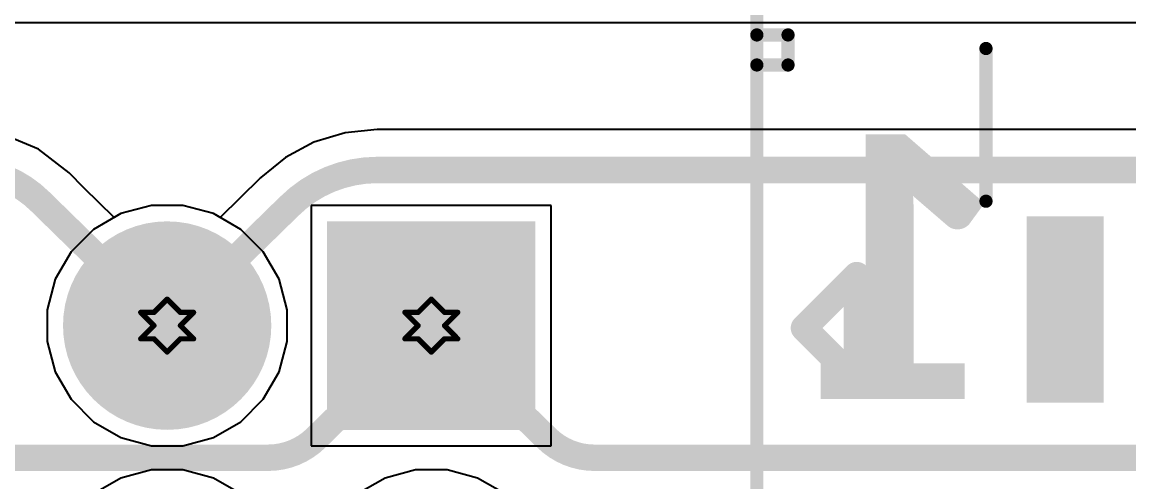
# Model space of a CAD drawing. Header units: inches. Extents: x -0.1 to 10.2, y 0 to 6.5.
# Drawn here: x 2.2648 to 2.6837, y 2.6562 to 2.8301 of the extents above; entities that cross this region are included whole.
import ezdxf

# ---------------------------------------------------------------- set-up
doc = ezdxf.new("R2010")
doc.units = ezdxf.units.IN
doc.header["$MEASUREMENT"] = 0
for name, color, linetype in [('Bottom Layer', 5, 'Continuous'), ('Bottom Overlay', 54, 'Continuous'), ('Bottom Solder', 6, 'Continuous'), ('Drill Drawing', 1, 'Continuous'), ('Multi-Layer', 9, 'Continuous'), ('Pad Holes', 156, 'Continuous'), ('Top Layer', 1, 'Continuous'), ('Top Overlay', 2, 'Continuous'), ('Top Paste', 8, 'Continuous'), ('Top Solder', 216, 'Continuous')]:
    doc.layers.add(name, color=color, linetype=linetype)
doc.styles.add('Calibri_Bold', font='', dxfattribs={"height": 0.2})
doc.styles.get('Calibri_Bold').set_extended_font_data('Calibri', bold=True)

# ---------------------------------------------------------------- blocks, each defined once
blk = doc.blocks.new('SOIC_16_300____11')
at = {"layer": 'Top Layer'}
for points in [[(-0.22441, 0.18681), (-0.15945, 0.18681), (-0.15945, 0.16319), (-0.22441, 0.16319)], [(0.15945, 0.18681), (0.22441, 0.18681), (0.22441, 0.16319), (0.15945, 0.16319)], [(-0.22441, 0.13681), (-0.15945, 0.13681), (-0.15945, 0.11319), (-0.22441, 0.11319)], [(0.15945, 0.13681), (0.22441, 0.13681), (0.22441, 0.11319), (0.15945, 0.11319)], [(-0.22441, 0.08681), (-0.15945, 0.08681), (-0.15945, 0.06319), (-0.22441, 0.06319)], [(0.15945, 0.08681), (0.22441, 0.08681), (0.22441, 0.06319), (0.15945, 0.06319)], [(-0.22441, 0.03681), (-0.15945, 0.03681), (-0.15945, 0.01319), (-0.22441, 0.01319)], [(0.15945, 0.03681), (0.22441, 0.03681), (0.22441, 0.01319), (0.15945, 0.01319)], [(-0.22441, -0.01319), (-0.15945, -0.01319), (-0.15945, -0.03681), (-0.22441, -0.03681)], [(0.15945, -0.01319), (0.22441, -0.01319), (0.22441, -0.03681), (0.15945, -0.03681)], [(-0.22441, -0.06319), (-0.15945, -0.06319), (-0.15945, -0.08681), (-0.22441, -0.08681)], [(0.15945, -0.06319), (0.22441, -0.06319), (0.22441, -0.08681), (0.15945, -0.08681)], [(-0.22441, -0.11319), (-0.15945, -0.11319), (-0.15945, -0.13681), (-0.22441, -0.13681)], [(0.15945, -0.11319), (0.22441, -0.11319), (0.22441, -0.13681), (0.15945, -0.13681)], [(-0.22441, -0.16319), (-0.15945, -0.16319), (-0.15945, -0.18681), (-0.22441, -0.18681)], [(0.15945, -0.16319), (0.22441, -0.16319), (0.22441, -0.18681), (0.15945, -0.18681)]]:
    blk.add_hatch(color=1, dxfattribs=at).paths.add_polyline_path(points)
at = {"layer": 'Top Overlay'}
blk.add_hatch(color=2, dxfattribs=at).paths.add_polyline_path([(-0.156, 0.16201), (-0.142, 0.16201), (-0.142, 0.18801), (-0.156, 0.18801)])
at = {"layer": 'Top Paste'}
for points in [[(-0.22441, 0.18681), (-0.15945, 0.18681), (-0.15945, 0.16319), (-0.22441, 0.16319)], [(0.15945, 0.18681), (0.22441, 0.18681), (0.22441, 0.16319), (0.15945, 0.16319)], [(-0.22441, 0.13681), (-0.15945, 0.13681), (-0.15945, 0.11319), (-0.22441, 0.11319)], [(0.15945, 0.13681), (0.22441, 0.13681), (0.22441, 0.11319), (0.15945, 0.11319)], [(-0.22441, 0.08681), (-0.15945, 0.08681), (-0.15945, 0.06319), (-0.22441, 0.06319)], [(0.15945, 0.08681), (0.22441, 0.08681), (0.22441, 0.06319), (0.15945, 0.06319)], [(-0.22441, 0.03681), (-0.15945, 0.03681), (-0.15945, 0.01319), (-0.22441, 0.01319)], [(0.15945, 0.03681), (0.22441, 0.03681), (0.22441, 0.01319), (0.15945, 0.01319)], [(-0.22441, -0.01319), (-0.15945, -0.01319), (-0.15945, -0.03681), (-0.22441, -0.03681)], [(0.15945, -0.01319), (0.22441, -0.01319), (0.22441, -0.03681), (0.15945, -0.03681)], [(-0.22441, -0.06319), (-0.15945, -0.06319), (-0.15945, -0.08681), (-0.22441, -0.08681)], [(0.15945, -0.06319), (0.22441, -0.06319), (0.22441, -0.08681), (0.15945, -0.08681)], [(-0.22441, -0.11319), (-0.15945, -0.11319), (-0.15945, -0.13681), (-0.22441, -0.13681)], [(0.15945, -0.11319), (0.22441, -0.11319), (0.22441, -0.13681), (0.15945, -0.13681)], [(-0.22441, -0.16319), (-0.15945, -0.16319), (-0.15945, -0.18681), (-0.22441, -0.18681)], [(0.15945, -0.16319), (0.22441, -0.16319), (0.22441, -0.18681), (0.15945, -0.18681)]]:
    blk.add_hatch(color=8, dxfattribs=at).paths.add_polyline_path(points)
at = {"layer": 'Top Solder'}
for points in [[(-0.22717, 0.18957), (-0.15669, 0.18957), (-0.15669, 0.16043), (-0.22717, 0.16043)], [(0.15669, 0.18957), (0.22717, 0.18957), (0.22717, 0.16043), (0.15669, 0.16043)], [(-0.22717, 0.13957), (-0.15669, 0.13957), (-0.15669, 0.11043), (-0.22717, 0.11043)], [(0.15669, 0.13957), (0.22717, 0.13957), (0.22717, 0.11043), (0.15669, 0.11043)], [(-0.22717, 0.08957), (-0.15669, 0.08957), (-0.15669, 0.06043), (-0.22717, 0.06043)], [(0.15669, 0.08957), (0.22717, 0.08957), (0.22717, 0.06043), (0.15669, 0.06043)], [(-0.22717, 0.03957), (-0.15669, 0.03957), (-0.15669, 0.01043), (-0.22717, 0.01043)], [(0.15669, 0.03957), (0.22717, 0.03957), (0.22717, 0.01043), (0.15669, 0.01043)], [(-0.22717, -0.01043), (-0.15669, -0.01043), (-0.15669, -0.03957), (-0.22717, -0.03957)], [(0.15669, -0.01043), (0.22717, -0.01043), (0.22717, -0.03957), (0.15669, -0.03957)], [(-0.22717, -0.06043), (-0.15669, -0.06043), (-0.15669, -0.08957), (-0.22717, -0.08957)], [(0.15669, -0.06043), (0.22717, -0.06043), (0.22717, -0.08957), (0.15669, -0.08957)], [(-0.22717, -0.11043), (-0.15669, -0.11043), (-0.15669, -0.13957), (-0.22717, -0.13957)], [(0.15669, -0.11043), (0.22717, -0.11043), (0.22717, -0.13957), (0.15669, -0.13957)], [(-0.22717, -0.16043), (-0.15669, -0.16043), (-0.15669, -0.18957), (-0.22717, -0.18957)], [(0.15669, -0.16043), (0.22717, -0.16043), (0.22717, -0.18957), (0.15669, -0.18957)]]:
    blk.add_hatch(color=216, dxfattribs=at).paths.add_polyline_path(points)
at = {"layer": 'Top Overlay'}
for points in [[(-0.2363, 0.171, 0.00787, 0.00787, 0), (-0.2363, 0.181, 0.00787, 0.00787, 0)], [(-0.2313, 0.176, 0.00787, 0.00787, 0), (-0.2363, 0.181, 0.00787, 0.00787, 0)], [(-0.2363, 0.171, 0.00787, 0.00787, 0), (-0.2313, 0.176, 0.00787, 0.00787, 0)]]:
    blk.add_lwpolyline(points, format="xyseb", dxfattribs=at)
for points in [[(-0.23827, 0.181, 0.00394, 0.00394, 1), (-0.23433, 0.181, 0.00394, 0.00394, 1)], [(-0.23827, 0.181, 0.00394, 0.00394, 1), (-0.23433, 0.181, 0.00394, 0.00394, 1)], [(-0.23327, 0.176, 0.00394, 0.00394, 1), (-0.22933, 0.176, 0.00394, 0.00394, 1)], [(-0.23327, 0.176, 0.00394, 0.00394, 1), (-0.22933, 0.176, 0.00394, 0.00394, 1)], [(-0.23827, 0.171, 0.00394, 0.00394, 1), (-0.23433, 0.171, 0.00394, 0.00394, 1)], [(-0.23827, 0.171, 0.00394, 0.00394, 1), (-0.23433, 0.171, 0.00394, 0.00394, 1)]]:
    blk.add_lwpolyline(points, format="xyseb", close=True, dxfattribs=at)
blk = doc.blocks.new('X9555WV_2_12_6TV01_B_55')
at = {"layer": 'Bottom Layer'}
blk.add_hatch(color=5, dxfattribs=at).paths.add_polyline_path([(-0.51457, 0.08543), (-0.51457, 0.01456), (-0.58544, 0.01456), (-0.58544, 0.08543)])
h = blk.add_hatch(color=5, dxfattribs=at)
edge = h.paths.add_edge_path()
edge.add_arc((-0.55, -0.05), 0.03543, 0, 360)
at = {"layer": 'Bottom Solder'}
blk.add_hatch(color=6, dxfattribs=at).paths.add_polyline_path([(-0.51057, 0.08943), (-0.51057, 0.01056), (-0.58944, 0.01056), (-0.58944, 0.08943)])
h = blk.add_hatch(color=6, dxfattribs=at)
edge = h.paths.add_edge_path()
edge.add_arc((-0.55, -0.05), 0.03943, 0, 360)
at = {"layer": 'Multi-Layer'}
blk.add_hatch(color=9, dxfattribs=at).paths.add_polyline_path([(-0.51457, 0.08543), (-0.51457, 0.01456), (-0.58544, 0.01456), (-0.58544, 0.08543)])
h = blk.add_hatch(color=9, dxfattribs=at)
edge = h.paths.add_edge_path()
edge.add_arc((-0.55, -0.05), 0.03543, 0, 360)
at = {"layer": 'Pad Holes'}
h = blk.add_hatch(color=7, dxfattribs=at)
edge = h.paths.add_edge_path()
edge.add_arc((-0.55, 0.05), 0.02165, 0, 360)
h = blk.add_hatch(color=7, dxfattribs=at)
edge = h.paths.add_edge_path()
edge.add_arc((-0.55, -0.05), 0.02165, 0, 360)
at = {"layer": 'Top Layer'}
blk.add_hatch(color=1, dxfattribs=at).paths.add_polyline_path([(-0.51457, 0.08543), (-0.51457, 0.01456), (-0.58544, 0.01456), (-0.58544, 0.08543)])
h = blk.add_hatch(color=1, dxfattribs=at)
edge = h.paths.add_edge_path()
edge.add_arc((-0.55, -0.05), 0.03543, 0, 360)
at = {"layer": 'Top Solder'}
blk.add_hatch(color=216, dxfattribs=at).paths.add_polyline_path([(-0.51057, 0.08943), (-0.51057, 0.01056), (-0.58944, 0.01056), (-0.58944, 0.08943)])
h = blk.add_hatch(color=216, dxfattribs=at)
edge = h.paths.add_edge_path()
edge.add_arc((-0.55, -0.05), 0.03943, 0, 360)
at = {"layer": 'Bottom Overlay'}
for points in [[(-0.5491, 0.19105, 0.01, 0.01, 0), (-0.5691, 0.21105, 0.01, 0.01, 0)], [(-0.5291, 0.21105, 0.01, 0.01, 0), (-0.5691, 0.21105, 0.01, 0.01, 0)], [(-0.5491, 0.19105, 0.01, 0.01, 0), (-0.5291, 0.21105, 0.01, 0.01, 0)], [(-0.65994, 0.17323, 0.005, 0.005, 0), (-0.65994, 0.18504, 0.005, 0.005, 0)], [(-0.64857, 0.18504, 0.005, 0.005, 0), (-0.65994, 0.18504, 0.005, 0.005, 0)], [(-0.64858, 0.17323, 0.005, 0.005, 0), (-0.64857, 0.18504, 0.005, 0.005, 0)], [(0.755, 0.17323, 0.005, 0.005, 0), (-0.755, 0.17323, 0.005, 0.005, 0)]]:
    blk.add_lwpolyline(points, format="xyseb", dxfattribs=at)
for points in [[(-0.5716, 0.21105, 0.005, 0.005, 1), (-0.5666, 0.21105, 0.005, 0.005, 1)], [(-0.5716, 0.21105, 0.005, 0.005, 1), (-0.5666, 0.21105, 0.005, 0.005, 1)], [(-0.5316, 0.21105, 0.005, 0.005, 1), (-0.5266, 0.21105, 0.005, 0.005, 1)], [(-0.5316, 0.21105, 0.005, 0.005, 1), (-0.5266, 0.21105, 0.005, 0.005, 1)], [(-0.5516, 0.19105, 0.005, 0.005, 1), (-0.5466, 0.19105, 0.005, 0.005, 1)], [(-0.5516, 0.19105, 0.005, 0.005, 1), (-0.5466, 0.19105, 0.005, 0.005, 1)], [(-0.66119, 0.18504, 0.0025, 0.0025, 1), (-0.65869, 0.18504, 0.0025, 0.0025, 1)], [(-0.66119, 0.18504, 0.0025, 0.0025, 1), (-0.65869, 0.18504, 0.0025, 0.0025, 1)], [(-0.64982, 0.18504, 0.0025, 0.0025, 1), (-0.64732, 0.18504, 0.0025, 0.0025, 1)], [(-0.64982, 0.18504, 0.0025, 0.0025, 1), (-0.64732, 0.18504, 0.0025, 0.0025, 1)], [(-0.66119, 0.17323, 0.0025, 0.0025, 1), (-0.65869, 0.17323, 0.0025, 0.0025, 1)], [(-0.64982, 0.17323, 0.0025, 0.0025, 1), (-0.64733, 0.17323, 0.0025, 0.0025, 1)]]:
    blk.add_lwpolyline(points, format="xyseb", close=True, dxfattribs=at)

msp = doc.modelspace()

# ---------------------------------------------------------------- linework, layer by layer
at = {"layer": 'Bottom Layer'}
for p, q in [((0.01529, 2.83), (4.42345, 2.83)), ((2.27097, 2.7821), (2.25729, 2.78776)), ((2.38701, 2.78831), (2.37526, 2.78475)), ((2.39923, 2.78951), (2.38701, 2.78831)), ((2.39923, 2.7895), (2.39923, 2.78951)), ((3.18871, 2.7895), (2.39923, 2.7895)), ((2.28258, 2.77318), (2.27097, 2.7821)), ((2.37526, 2.78475), (2.36444, 2.77896)), ((2.36444, 2.77896), (2.35516, 2.77134)), ((2.28819, 2.76747), (2.28258, 2.77318)), ((2.28258, 2.77318), (2.28258, 2.77318)), ((2.35491, 2.77112), (2.33969, 2.75626)), ((2.35508, 2.77129), (2.35491, 2.77112)), ((2.35516, 2.77134), (2.35508, 2.77129)), ((2.29967, 2.75626), (2.28819, 2.76747)), ((2.30215, 2.75769), (2.29967, 2.75626)), ((2.3137, 2.76079), (2.30215, 2.75769)), ((2.32566, 2.76079), (2.3137, 2.76079)), ((2.33722, 2.75769), (2.32566, 2.76079)), ((2.33969, 2.75626), (2.33722, 2.75769))]:
    msp.add_line(p, q, dxfattribs=at)
for points in [[(2.24263, 2.77421, 0.01, 0.01, -0.198007), (2.27168, 2.76222, 0.01, 0.01, 0)], [(2.36587, 2.76045, 0.01, 0.01, -0.198177), (2.39923, 2.77421, 0.01, 0.01, 0)], [(2.39923, 2.77421, 0.01, 0.01, 0), (3.18871, 2.77421, 0.01, 0.01, 0)], [(2.27168, 2.76222, 0.01, 0.01, 0), (2.27188, 2.76202, 0.01, 0.01, 0)], [(2.27188, 2.76202, 0.01, 0.01, 0), (2.31968, 2.71535, 0.01, 0.01, 0)], [(2.31968, 2.71535, 0.01, 0.01, 0), (2.36564, 2.76023, 0.01, 0.01, 0)], [(2.36564, 2.76023, 0.01, 0.01, 0), (2.36587, 2.76045, 0.01, 0.01, 0)], [(2.37631, 2.67302, 0.01, 0.01, 0), (2.41968, 2.71536, 0.01, 0.01, 0)], [(2.41968, 2.71535, 0.01, 0.01, 0), (2.46305, 2.67302, 0.01, 0.01, 0)], [(2.37618, 2.67288, 0.01, 0.01, -0.197561), (2.35788, 2.66536, 0.01, 0.01, 0)], [(2.48149, 2.66535, 0.01, 0.01, -0.197561), (2.46319, 2.67288, 0.01, 0.01, 0)], [(1.53665, 2.66535, 0.01, 0.01, 0), (2.35788, 2.66535, 0.01, 0.01, 0)], [(2.48149, 2.66535, 0.01, 0.01, 0), (3.30276, 2.66535, 0.01, 0.01, 0)]]:
    msp.add_lwpolyline(points, format="xyseb", dxfattribs=at)
for points in [[(2.39673, 2.77421, 0.005, 0.005, 1), (2.40173, 2.77421, 0.005, 0.005, 1)], [(2.39673, 2.77421, 0.005, 0.005, 1), (2.40173, 2.77421, 0.005, 0.005, 1)], [(2.26918, 2.76222, 0.005, 0.005, 1), (2.27418, 2.76222, 0.005, 0.005, 1)], [(2.26918, 2.76222, 0.005, 0.005, 1), (2.27418, 2.76222, 0.005, 0.005, 1)], [(2.26938, 2.76202, 0.005, 0.005, 1), (2.27438, 2.76202, 0.005, 0.005, 1)], [(2.26938, 2.76202, 0.005, 0.005, 1), (2.27438, 2.76202, 0.005, 0.005, 1)], [(2.36314, 2.76023, 0.005, 0.005, 1), (2.36814, 2.76023, 0.005, 0.005, 1)], [(2.36314, 2.76023, 0.005, 0.005, 1), (2.36814, 2.76023, 0.005, 0.005, 1)], [(2.36337, 2.76045, 0.005, 0.005, 1), (2.36837, 2.76045, 0.005, 0.005, 1)], [(2.36337, 2.76045, 0.005, 0.005, 1), (2.36837, 2.76045, 0.005, 0.005, 1)], [(2.31718, 2.71535, 0.005, 0.005, 1), (2.32218, 2.71535, 0.005, 0.005, 1)], [(2.31718, 2.71535, 0.005, 0.005, 1), (2.32218, 2.71535, 0.005, 0.005, 1)], [(2.41718, 2.71536, 0.005, 0.005, 1), (2.42218, 2.71536, 0.005, 0.005, 1)], [(2.41718, 2.71535, 0.005, 0.005, 1), (2.42218, 2.71535, 0.005, 0.005, 1)], [(2.37368, 2.67288, 0.005, 0.005, 1), (2.37868, 2.67288, 0.005, 0.005, 1)], [(2.37381, 2.67302, 0.005, 0.005, 1), (2.37881, 2.67302, 0.005, 0.005, 1)], [(2.46055, 2.67302, 0.005, 0.005, 1), (2.46555, 2.67302, 0.005, 0.005, 1)], [(2.46069, 2.67288, 0.005, 0.005, 1), (2.46569, 2.67288, 0.005, 0.005, 1)], [(2.35538, 2.66536, 0.005, 0.005, 1), (2.36038, 2.66536, 0.005, 0.005, 1)], [(2.35538, 2.66535, 0.005, 0.005, 1), (2.36038, 2.66535, 0.005, 0.005, 1)], [(2.47899, 2.66535, 0.005, 0.005, 1), (2.48399, 2.66535, 0.005, 0.005, 1)], [(2.47899, 2.66535, 0.005, 0.005, 1), (2.48399, 2.66535, 0.005, 0.005, 1)]]:
    msp.add_lwpolyline(points, format="xyseb", close=True, dxfattribs=at)
at = {"layer": 'Drill Drawing'}
for points in [[(2.31468, 2.72035, 0.002, 0.002, 0), (2.31968, 2.72535, 0.002, 0.002, 0)], [(2.31968, 2.72535, 0.002, 0.002, 0), (2.32468, 2.72035, 0.002, 0.002, 0)], [(2.41468, 2.72035, 0.002, 0.002, 0), (2.41968, 2.72535, 0.002, 0.002, 0)], [(2.41968, 2.72535, 0.002, 0.002, 0), (2.42468, 2.72035, 0.002, 0.002, 0)], [(2.30968, 2.72035, 0.002, 0.002, 0), (2.31468, 2.71535, 0.002, 0.002, 0)], [(2.30968, 2.72035, 0.002, 0.002, 0), (2.31468, 2.72035, 0.002, 0.002, 0)], [(2.32468, 2.72035, 0.002, 0.002, 0), (2.32968, 2.72035, 0.002, 0.002, 0)], [(2.32468, 2.71535, 0.002, 0.002, 0), (2.32968, 2.72035, 0.002, 0.002, 0)], [(2.40968, 2.72035, 0.002, 0.002, 0), (2.41468, 2.71535, 0.002, 0.002, 0)], [(2.40968, 2.72035, 0.002, 0.002, 0), (2.41468, 2.72035, 0.002, 0.002, 0)], [(2.42468, 2.72035, 0.002, 0.002, 0), (2.42968, 2.72035, 0.002, 0.002, 0)], [(2.42468, 2.71535, 0.002, 0.002, 0), (2.42968, 2.72035, 0.002, 0.002, 0)], [(2.30968, 2.71035, 0.002, 0.002, 0), (2.31468, 2.71535, 0.002, 0.002, 0)], [(2.32468, 2.71535, 0.002, 0.002, 0), (2.32968, 2.71035, 0.002, 0.002, 0)], [(2.40968, 2.71035, 0.002, 0.002, 0), (2.41468, 2.71535, 0.002, 0.002, 0)], [(2.42468, 2.71535, 0.002, 0.002, 0), (2.42968, 2.71035, 0.002, 0.002, 0)], [(2.30968, 2.71035, 0.002, 0.002, 0), (2.31468, 2.71035, 0.002, 0.002, 0)], [(2.31468, 2.71035, 0.002, 0.002, 0), (2.31968, 2.70535, 0.002, 0.002, 0)], [(2.31968, 2.70535, 0.002, 0.002, 0), (2.32468, 2.71035, 0.002, 0.002, 0)], [(2.32468, 2.71035, 0.002, 0.002, 0), (2.32968, 2.71035, 0.002, 0.002, 0)], [(2.40968, 2.71035, 0.002, 0.002, 0), (2.41468, 2.71035, 0.002, 0.002, 0)], [(2.41468, 2.71035, 0.002, 0.002, 0), (2.41968, 2.70535, 0.002, 0.002, 0)], [(2.41968, 2.70535, 0.002, 0.002, 0), (2.42468, 2.71035, 0.002, 0.002, 0)], [(2.42468, 2.71035, 0.002, 0.002, 0), (2.42968, 2.71035, 0.002, 0.002, 0)]]:
    msp.add_lwpolyline(points, format="xyseb", dxfattribs=at)
for points in [[(2.31918, 2.72535, 0.001, 0.001, 1), (2.32018, 2.72535, 0.001, 0.001, 1)], [(2.31918, 2.72535, 0.001, 0.001, 1), (2.32018, 2.72535, 0.001, 0.001, 1)], [(2.41918, 2.72535, 0.001, 0.001, 1), (2.42018, 2.72535, 0.001, 0.001, 1)], [(2.41918, 2.72535, 0.001, 0.001, 1), (2.42018, 2.72535, 0.001, 0.001, 1)], [(2.30918, 2.72035, 0.001, 0.001, 1), (2.31018, 2.72035, 0.001, 0.001, 1)], [(2.30918, 2.72035, 0.001, 0.001, 1), (2.31018, 2.72035, 0.001, 0.001, 1)], [(2.31418, 2.72035, 0.001, 0.001, 1), (2.31518, 2.72035, 0.001, 0.001, 1)], [(2.31418, 2.72035, 0.001, 0.001, 1), (2.31518, 2.72035, 0.001, 0.001, 1)], [(2.32418, 2.72035, 0.001, 0.001, 1), (2.32518, 2.72035, 0.001, 0.001, 1)], [(2.32418, 2.72035, 0.001, 0.001, 1), (2.32518, 2.72035, 0.001, 0.001, 1)], [(2.32918, 2.72035, 0.001, 0.001, 1), (2.33018, 2.72035, 0.001, 0.001, 1)], [(2.32918, 2.72035, 0.001, 0.001, 1), (2.33018, 2.72035, 0.001, 0.001, 1)], [(2.40918, 2.72035, 0.001, 0.001, 1), (2.41018, 2.72035, 0.001, 0.001, 1)], [(2.40918, 2.72035, 0.001, 0.001, 1), (2.41018, 2.72035, 0.001, 0.001, 1)], [(2.41418, 2.72035, 0.001, 0.001, 1), (2.41518, 2.72035, 0.001, 0.001, 1)], [(2.41418, 2.72035, 0.001, 0.001, 1), (2.41518, 2.72035, 0.001, 0.001, 1)], [(2.42418, 2.72035, 0.001, 0.001, 1), (2.42518, 2.72035, 0.001, 0.001, 1)], [(2.42418, 2.72035, 0.001, 0.001, 1), (2.42518, 2.72035, 0.001, 0.001, 1)], [(2.42918, 2.72035, 0.001, 0.001, 1), (2.43018, 2.72035, 0.001, 0.001, 1)], [(2.42918, 2.72035, 0.001, 0.001, 1), (2.43018, 2.72035, 0.001, 0.001, 1)], [(2.31418, 2.71535, 0.001, 0.001, 1), (2.31518, 2.71535, 0.001, 0.001, 1)], [(2.31418, 2.71535, 0.001, 0.001, 1), (2.31518, 2.71535, 0.001, 0.001, 1)], [(2.32418, 2.71535, 0.001, 0.001, 1), (2.32518, 2.71535, 0.001, 0.001, 1)], [(2.32418, 2.71535, 0.001, 0.001, 1), (2.32518, 2.71535, 0.001, 0.001, 1)], [(2.41418, 2.71535, 0.001, 0.001, 1), (2.41518, 2.71535, 0.001, 0.001, 1)], [(2.41418, 2.71535, 0.001, 0.001, 1), (2.41518, 2.71535, 0.001, 0.001, 1)], [(2.42418, 2.71535, 0.001, 0.001, 1), (2.42518, 2.71535, 0.001, 0.001, 1)], [(2.42418, 2.71535, 0.001, 0.001, 1), (2.42518, 2.71535, 0.001, 0.001, 1)], [(2.30918, 2.71035, 0.001, 0.001, 1), (2.31018, 2.71035, 0.001, 0.001, 1)], [(2.30918, 2.71035, 0.001, 0.001, 1), (2.31018, 2.71035, 0.001, 0.001, 1)], [(2.31418, 2.71035, 0.001, 0.001, 1), (2.31518, 2.71035, 0.001, 0.001, 1)], [(2.31418, 2.71035, 0.001, 0.001, 1), (2.31518, 2.71035, 0.001, 0.001, 1)], [(2.32418, 2.71035, 0.001, 0.001, 1), (2.32518, 2.71035, 0.001, 0.001, 1)], [(2.32418, 2.71035, 0.001, 0.001, 1), (2.32518, 2.71035, 0.001, 0.001, 1)], [(2.32918, 2.71035, 0.001, 0.001, 1), (2.33018, 2.71035, 0.001, 0.001, 1)], [(2.32918, 2.71035, 0.001, 0.001, 1), (2.33018, 2.71035, 0.001, 0.001, 1)], [(2.40918, 2.71035, 0.001, 0.001, 1), (2.41018, 2.71035, 0.001, 0.001, 1)], [(2.40918, 2.71035, 0.001, 0.001, 1), (2.41018, 2.71035, 0.001, 0.001, 1)], [(2.41418, 2.71035, 0.001, 0.001, 1), (2.41518, 2.71035, 0.001, 0.001, 1)], [(2.41418, 2.71035, 0.001, 0.001, 1), (2.41518, 2.71035, 0.001, 0.001, 1)], [(2.42418, 2.71035, 0.001, 0.001, 1), (2.42518, 2.71035, 0.001, 0.001, 1)], [(2.42418, 2.71035, 0.001, 0.001, 1), (2.42518, 2.71035, 0.001, 0.001, 1)], [(2.42918, 2.71035, 0.001, 0.001, 1), (2.43018, 2.71035, 0.001, 0.001, 1)], [(2.42918, 2.71035, 0.001, 0.001, 1), (2.43018, 2.71035, 0.001, 0.001, 1)], [(2.31918, 2.70535, 0.001, 0.001, 1), (2.32018, 2.70535, 0.001, 0.001, 1)], [(2.31918, 2.70535, 0.001, 0.001, 1), (2.32018, 2.70535, 0.001, 0.001, 1)], [(2.41918, 2.70535, 0.001, 0.001, 1), (2.42018, 2.70535, 0.001, 0.001, 1)], [(2.41918, 2.70535, 0.001, 0.001, 1), (2.42018, 2.70535, 0.001, 0.001, 1)]]:
    msp.add_lwpolyline(points, format="xyseb", close=True, dxfattribs=at)
at = {"layer": 'Top Layer'}
for p, q in [((0.255, 2.83), (4.42532, 2.83)), ((2.30215, 2.75769), (2.29179, 2.75171)), ((2.3137, 2.76079), (2.30215, 2.75769)), ((2.32566, 2.76079), (2.3137, 2.76079)), ((2.33722, 2.75769), (2.32566, 2.76079)), ((2.34758, 2.75171), (2.33722, 2.75769)), ((2.46511, 2.76079), (2.37425, 2.76079)), ((2.37425, 2.76079), (2.37425, 2.66992)), ((2.46511, 2.66992), (2.46511, 2.76079)), ((2.29179, 2.75171), (2.28333, 2.74325)), ((2.35604, 2.74325), (2.34758, 2.75171)), ((2.28333, 2.74325), (2.27734, 2.73289)), ((2.36202, 2.73289), (2.35604, 2.74325)), ((2.27734, 2.73289), (2.27425, 2.72134)), ((2.36511, 2.72134), (2.36202, 2.73289)), ((2.27425, 2.72134), (2.27425, 2.70937)), ((2.36511, 2.70937), (2.36511, 2.72134)), ((2.27425, 2.70937), (2.27734, 2.69782)), ((2.36202, 2.69782), (2.36511, 2.70937)), ((2.27734, 2.69782), (2.28333, 2.68746)), ((2.35604, 2.68746), (2.36202, 2.69782)), ((2.28333, 2.68746), (2.29179, 2.679)), ((2.34758, 2.679), (2.35604, 2.68746)), ((2.29179, 2.679), (2.30215, 2.67302)), ((2.33722, 2.67302), (2.34758, 2.679)), ((2.30215, 2.67302), (2.3137, 2.66992)), ((2.32566, 2.66992), (2.33722, 2.67302)), ((2.3137, 2.66992), (2.32566, 2.66992)), ((2.37425, 2.66992), (2.46511, 2.66992)), ((2.3137, 2.66079), (2.30215, 2.65769)), ((2.32566, 2.66079), (2.3137, 2.66079)), ((2.33722, 2.65769), (2.32566, 2.66079)), ((2.4137, 2.66079), (2.40215, 2.65769)), ((2.42566, 2.66079), (2.4137, 2.66079)), ((2.43722, 2.65769), (2.42566, 2.66079)), ((2.30215, 2.65769), (2.29179, 2.65171)), ((2.34758, 2.65171), (2.33722, 2.65769)), ((2.40215, 2.65769), (2.39179, 2.65171)), ((2.44758, 2.65171), (2.43722, 2.65769))]:
    msp.add_line(p, q, dxfattribs=at)
at = {"layer": 'Top Overlay'}
msp.add_lwpolyline([(2.62965, 2.76239, 0.005, 0.005, 0), (2.62965, 2.82016, 0.005, 0.005, 0)], format="xyseb", dxfattribs=at)
for points in [[(2.6284, 2.82016, 0.0025, 0.0025, 1), (2.6309, 2.82016, 0.0025, 0.0025, 1)], [(2.6284, 2.76239, 0.0025, 0.0025, 1), (2.6309, 2.76239, 0.0025, 0.0025, 1)]]:
    msp.add_lwpolyline(points, format="xyseb", close=True, dxfattribs=at)

# ---------------------------------------------------------------- block references
at = {"rotation": 270}
for name, p in [('SOIC_16_300____11', (2.83465, 2.91339)), ('X9555WV_2_12_6TV01_B_55', (2.36968, 2.16535))]:
    msp.add_blockref(name, p, dxfattribs=at)

# ---------------------------------------------------------------- texts
at = {"layer": 'Bottom Overlay', "style": 'Calibri_Bold', "text_generation_flag": 2}
msp.add_text('1', height=0.1, dxfattribs=at).set_placement((2.63941, 2.68755))

doc.saveas('drawing.dxf')
